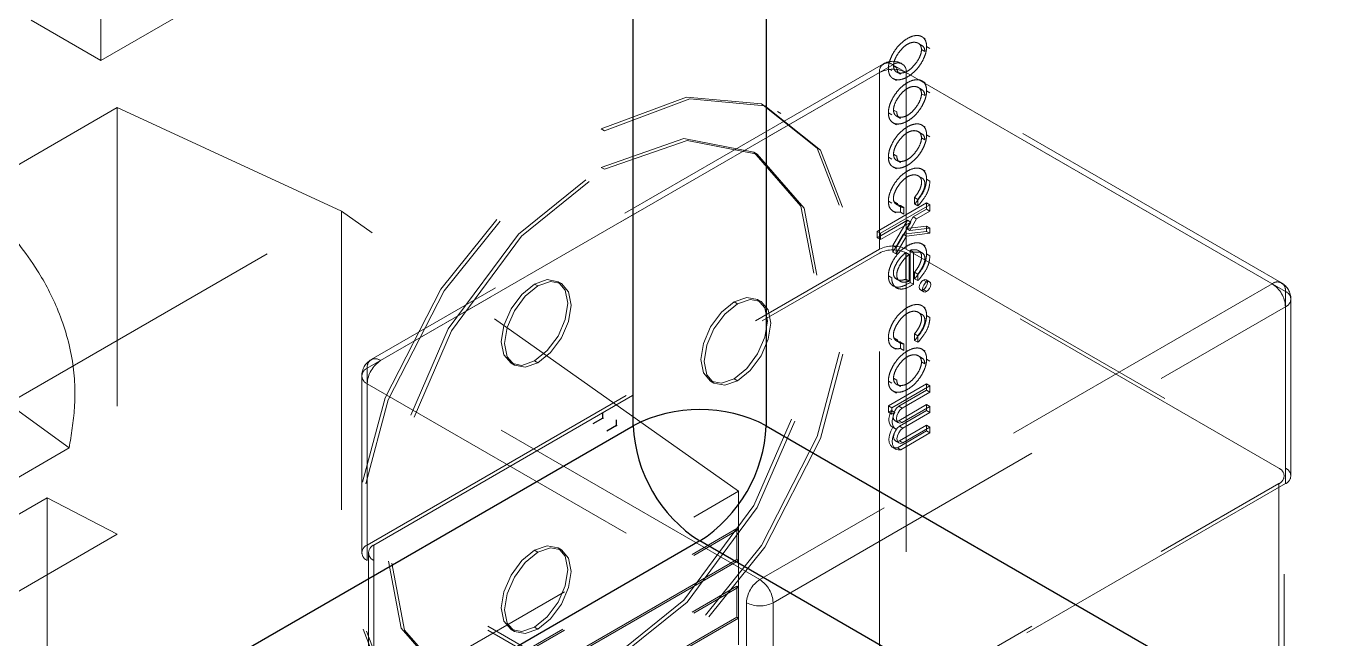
# Model space of a CAD drawing. Header units: millimetres. Extents: x 0 to 841, y 0 to 2287.
# Drawn here: x 577.93 to 583.51, y 212.41 to 215.01 of the extents above; entities that cross this region are included whole.
import ezdxf

# ---------------------------------------------------------------- set-up
doc = ezdxf.new("R2010")
doc.units = ezdxf.units.MM
doc.header["$PDSIZE"] = -1
doc.linetypes.add('HIDDEN', pattern=[1.905, 1.27, -0.635])

msp = doc.modelspace()

# ---------------------------------------------------------------- linework, layer by layer
at = {"color": 7, "linetype": 'Continuous', "lineweight": 25}
for p, q in [((580.5071, 213.3171), (580.5071, 223.3605)), ((581.0728, 223.3605), (581.0728, 213.3171)), ((571.7389, 208.2554), (580.5071, 213.3171)), ((581.0728, 213.3171), (584.7497, 211.1944)), ((580.7899, 212.8272), (572.0218, 207.7655)), ((584.4669, 210.7045), (580.7899, 212.8272))]:
    msp.add_line(p, q, dxfattribs=at)
at = {"color": 7, "linetype": 'HIDDEN', "lineweight": 18}
for p, q in [((582.487, 217.3187), (578.2443, 214.8695)), ((578.2443, 214.8695), (578.2443, 217.1558)), ((577.9473, 215.041), (578.2443, 214.8695)), ((581.731, 214.935), (581.7169, 214.9432)), ((581.7484, 214.962), (581.7343, 214.9702)), ((581.7684, 214.9199), (581.7543, 214.9281)), ((581.7472, 214.9077), (581.7331, 214.9158)), ((581.5542, 214.8183), (579.3764, 213.561)), ((581.5708, 214.8549), (579.3929, 213.5977)), ((579.4329, 213.5937), (581.6108, 214.851)), ((581.5542, 214.0671), (581.5542, 214.8183)), ((581.6058, 214.826), (581.5916, 214.8342)), ((581.6108, 214.851), (583.223, 213.9203)), ((581.627, 214.8383), (581.6129, 214.8464)), ((581.629, 214.8191), (581.6432, 214.8109)), ((583.263, 213.9242), (581.6508, 214.8549)), ((581.6674, 214.8183), (581.6674, 214.0671)), ((583.2796, 213.8876), (581.6674, 214.8183)), ((581.6117, 214.7921), (581.6258, 214.7839)), ((581.731, 214.7472), (581.7169, 214.7554)), ((581.7484, 214.7742), (581.7343, 214.7824)), ((581.7472, 214.7199), (581.7331, 214.728)), ((581.7684, 214.7321), (581.7543, 214.7403)), ((577.5833, 214.2479), (578.3137, 214.6695)), ((578.3137, 214.6695), (579.2662, 214.2292)), ((578.3137, 214.6695), (578.3137, 212.856)), ((581.1344, 214.6442), (581.1203, 214.6523)), ((581.6058, 214.6382), (581.5916, 214.6464)), ((581.627, 214.6505), (581.6129, 214.6586)), ((581.6117, 214.6043), (581.6258, 214.5961)), ((581.629, 214.6313), (581.6432, 214.6231)), ((581.7484, 214.5864), (581.7343, 214.5946)), ((580.3845, 214.5699), (580.3704, 214.5781)), ((581.731, 214.5594), (581.7169, 214.5676)), ((581.7472, 214.5321), (581.7331, 214.5402)), ((581.7684, 214.5443), (581.7543, 214.5525)), ((581.0344, 214.471), (581.0203, 214.4791)), ((581.6058, 214.4504), (581.5916, 214.4586)), ((581.6117, 214.4165), (581.6258, 214.4083)), ((581.627, 214.4627), (581.6129, 214.4708)), ((581.629, 214.4435), (581.6432, 214.4353)), ((580.3845, 214.4066), (580.3704, 214.4148)), ((581.7314, 214.3714), (581.7172, 214.3796)), ((581.7484, 214.3986), (581.7343, 214.4067)), ((581.7684, 214.3565), (581.7543, 214.3647)), ((581.7543, 214.2643), (581.5437, 214.1428)), ((581.7684, 214.2562), (581.5579, 214.1346)), ((581.6058, 214.2626), (581.5916, 214.2708)), ((581.6153, 214.2701), (581.6294, 214.262)), ((581.6428, 214.2524), (581.6428, 214.2245)), ((581.6569, 214.2442), (581.6428, 214.2524)), ((581.7032, 214.2872), (581.7032, 214.2593)), ((581.7173, 214.279), (581.7032, 214.2872)), ((581.7173, 214.2512), (581.7032, 214.2593)), ((581.7173, 214.279), (581.7173, 214.2512)), ((581.7543, 214.2375), (581.7543, 214.2643)), ((581.7684, 214.2562), (581.7543, 214.2643)), ((581.7684, 214.2293), (581.7684, 214.2562)), ((577.8504, 213.4118), (579.2662, 214.2292)), ((579.2662, 214.2292), (579.2662, 206.8803)), ((580.9547, 213.0387), (579.2662, 214.2292)), ((581.6088, 214.2305), (581.623, 214.2223)), ((581.6569, 214.2163), (581.6428, 214.2245)), ((581.6569, 214.2442), (581.6569, 214.2163)), ((581.6966, 214.2041), (581.6684, 214.1554)), ((581.7107, 214.196), (581.6825, 214.1472)), ((581.6966, 214.2041), (581.7543, 214.2375)), ((581.7107, 214.196), (581.6966, 214.2041)), ((581.7107, 214.196), (581.7684, 214.2293)), ((581.7684, 214.2293), (581.7543, 214.2375)), ((581.5437, 214.1159), (581.673, 214.1905)), ((581.5437, 214.1428), (581.5437, 214.1159)), ((581.5579, 214.1346), (581.5437, 214.1428)), ((581.5579, 214.1078), (581.6871, 214.1824)), ((581.673, 214.1905), (581.6105, 214.0824)), ((581.6871, 214.1824), (581.6247, 214.0742)), ((581.6544, 214.1311), (581.7543, 214.1428)), ((581.7543, 214.1654), (581.6684, 214.1554)), ((581.6825, 214.1472), (581.6684, 214.1554)), ((581.6871, 214.1824), (581.673, 214.1905)), ((581.7684, 214.1572), (581.6825, 214.1472)), ((581.7543, 214.1428), (581.7543, 214.1654)), ((581.7684, 214.1572), (581.7543, 214.1654)), ((581.7684, 214.1346), (581.7543, 214.1428)), ((581.7684, 214.1346), (581.7684, 214.1572)), ((581.5579, 214.1078), (581.5437, 214.1159)), ((581.5579, 214.1346), (581.5579, 214.1078)), ((581.6544, 214.1311), (581.6105, 214.0551)), ((581.6105, 214.0824), (581.6105, 214.0551)), ((581.6247, 214.0742), (581.6105, 214.0824)), ((581.6686, 214.123), (581.6247, 214.047)), ((581.6686, 214.123), (581.6544, 214.1311)), ((581.6686, 214.123), (581.7684, 214.1346)), ((581.7484, 214.0812), (581.7343, 214.0894)), ((579.3764, 212.8098), (581.5542, 214.0671)), ((579.4046, 212.8098), (581.5542, 214.0507)), ((581.5542, 210.458), (581.5542, 214.0507)), ((581.6247, 214.047), (581.6105, 214.0551)), ((581.6247, 214.0742), (581.6247, 214.047)), ((581.6655, 214.0526), (581.6655, 213.9394)), ((581.6797, 214.0444), (581.6655, 214.0526)), ((581.6674, 214.0671), (583.2796, 213.1364)), ((581.6674, 214.0507), (581.6674, 210.458)), ((583.2513, 213.1364), (581.6674, 214.0507)), ((581.6797, 214.0444), (581.6797, 213.9313)), ((581.6846, 214.0628), (581.6846, 213.9262)), ((581.6987, 214.0546), (581.6846, 214.0628)), ((581.6987, 214.0546), (581.7278, 214.055)), ((581.6987, 214.0546), (581.6987, 213.918)), ((581.739, 214.0486), (581.7248, 214.0567)), ((581.7684, 214.0391), (581.7543, 214.0473)), ((581.7032, 213.9698), (581.7032, 213.9419)), ((581.7173, 213.9617), (581.7032, 213.9698)), ((580.1017, 213.9109), (580.0875, 213.919)), ((580.2016, 213.9208), (580.1875, 213.9289)), ((583.223, 213.9203), (581.0451, 212.663)), ((581.6058, 213.9452), (581.5916, 213.9534)), ((581.62, 213.9451), (581.6239, 213.9428)), ((581.6332, 213.9375), (581.6341, 213.937)), ((581.6797, 213.9313), (581.6655, 213.9394)), ((581.6987, 213.918), (581.6846, 213.9262)), ((581.7173, 213.9338), (581.7032, 213.9419)), ((581.7173, 213.9617), (581.7173, 213.9338)), ((581.7544, 213.9279), (581.7403, 213.936)), ((581.7669, 213.9291), (581.7528, 213.9373)), ((581.7278, 213.894), (581.7419, 213.8858)), ((581.7544, 213.887), (581.7403, 213.8952)), ((583.2796, 213.1364), (583.2796, 213.8876)), ((580.9502, 213.835), (580.936, 213.8431)), ((581.0502, 213.8449), (581.036, 213.853)), ((581.1017, 212.565), (583.2796, 213.8223)), ((581.7484, 213.8189), (581.7343, 213.8271)), ((583.2796, 213.8223), (583.2796, 213.0711)), ((583.303, 213.1037), (583.303, 213.8549)), ((581.7314, 213.7918), (581.7172, 213.7999)), ((581.7684, 213.7768), (581.7543, 213.785)), ((581.6058, 213.6829), (581.5916, 213.6911)), ((581.6153, 213.6905), (581.6294, 213.6823)), ((581.7032, 213.7075), (581.7032, 213.6796)), ((581.7173, 213.6994), (581.7032, 213.7075)), ((581.7173, 213.6994), (581.7173, 213.6715)), ((581.6088, 213.6508), (581.623, 213.6426)), ((581.6428, 213.6727), (581.6428, 213.6448)), ((581.6569, 213.6645), (581.6428, 213.6727)), ((581.6569, 213.6366), (581.6428, 213.6448)), ((581.6569, 213.6645), (581.6569, 213.6366)), ((581.7173, 213.6715), (581.7032, 213.6796)), ((581.7484, 213.6341), (581.7343, 213.6423)), ((581.0451, 212.663), (579.4329, 213.5937)), ((579.9875, 213.5825), (580.0017, 213.5743)), ((580.1017, 213.5842), (580.0875, 213.5924)), ((581.731, 213.6071), (581.7169, 213.6153)), ((581.7472, 213.5798), (581.7331, 213.5879)), ((581.7684, 213.592), (581.7543, 213.6002)), ((579.3529, 213.5284), (579.3529, 212.7772)), ((579.3764, 213.561), (579.3764, 212.8098)), ((579.3764, 212.7445), (579.3764, 213.4957)), ((579.3764, 213.4957), (580.9886, 212.565)), ((580.836, 213.5066), (580.8502, 213.4985)), ((580.9502, 213.5084), (580.936, 213.5165)), ((581.6058, 213.4981), (581.5916, 213.5063)), ((581.5916, 213.4009), (581.7543, 213.4948)), ((581.6058, 213.3928), (581.7684, 213.4866)), ((581.627, 213.5104), (581.6129, 213.5185)), ((581.629, 213.4912), (581.6432, 213.483)), ((581.7543, 213.4683), (581.6356, 213.3998)), ((581.7543, 213.4948), (581.7543, 213.4683)), ((581.7684, 213.4866), (581.7543, 213.4948)), ((581.7684, 213.4601), (581.7543, 213.4683)), ((581.7684, 213.4866), (581.7684, 213.4601)), ((578.1092, 213.2226), (577.8504, 213.4118)), ((581.6117, 213.4642), (581.6258, 213.456)), ((581.7684, 213.4601), (581.6498, 213.3916)), ((581.5916, 213.4009), (581.5916, 213.3744)), ((581.6058, 213.3928), (581.5916, 213.4009)), ((581.5916, 213.3744), (581.6045, 213.3819)), ((581.6058, 213.3663), (581.5916, 213.3744)), ((581.6187, 213.3737), (581.6045, 213.3819)), ((581.6058, 213.3928), (581.6058, 213.3663)), ((581.6058, 213.3663), (581.6187, 213.3737)), ((581.7543, 213.4066), (581.6356, 213.3381)), ((581.6498, 213.3916), (581.6356, 213.3998)), ((581.7543, 213.3813), (581.6393, 213.3149)), ((581.7684, 213.3985), (581.6498, 213.33)), ((581.7684, 213.3732), (581.6534, 213.3068)), ((581.7543, 213.4066), (581.7543, 213.3813)), ((581.7684, 213.3985), (581.7543, 213.4066)), ((581.7684, 213.3732), (581.7543, 213.3813)), ((581.7684, 213.3985), (581.7684, 213.3732)), ((581.6074, 213.3125), (581.6215, 213.3043)), ((581.6247, 213.3028), (581.6105, 213.311)), ((581.6202, 213.338), (581.6343, 213.3299)), ((581.6498, 213.33), (581.6356, 213.3381)), ((581.7543, 213.3193), (581.6393, 213.2529)), ((581.6534, 213.3068), (581.6393, 213.3149)), ((581.7684, 213.3111), (581.6534, 213.2447)), ((581.7543, 213.2947), (581.7543, 213.3193)), ((581.7684, 213.3111), (581.7543, 213.3193)), ((581.7684, 213.2865), (581.7684, 213.3111)), ((581.622, 213.2519), (581.6361, 213.2438)), ((581.7543, 213.2947), (581.6308, 213.2234)), ((581.6534, 213.2447), (581.6393, 213.2529)), ((581.7684, 213.2865), (581.645, 213.2152)), ((581.7684, 213.2865), (581.7543, 213.2947)), ((577.3036, 212.7575), (578.1092, 213.2226)), ((581.6089, 213.2256), (581.623, 213.2175)), ((581.645, 213.2152), (581.6308, 213.2234)), ((583.2513, 209.5436), (583.2513, 213.1364)), ((583.2747, 209.5109), (583.2747, 213.1037)), ((577.4645, 211.0239), (580.9547, 213.0387)), ((580.9547, 213.0387), (580.9547, 212.8754)), ((581.1017, 211.8301), (583.2513, 213.0711)), ((583.2796, 213.0711), (581.1017, 211.8138)), ((583.2513, 213.0711), (583.2513, 209.4783)), ((574.4635, 210.9599), (578.016, 213.0107)), ((578.016, 213.0107), (578.016, 209.3984)), ((578.3137, 212.856), (578.016, 213.0107)), ((578.3137, 212.856), (574.7316, 210.7881)), ((577.4575, 210.8647), (580.9476, 212.8795)), ((577.4645, 210.8606), (580.9547, 212.8754)), ((580.9476, 212.8795), (580.9476, 212.7489)), ((580.9476, 212.8795), (580.9547, 212.8754)), ((580.9547, 212.8754), (580.9547, 212.7448)), ((579.4046, 212.8098), (579.4046, 209.217)), ((580.2016, 212.7893), (580.1875, 212.7975)), ((580.9476, 212.7489), (577.4575, 210.734)), ((580.9547, 212.7448), (577.4645, 210.7299)), ((580.9886, 211.8138), (579.3764, 212.7445)), ((579.3812, 212.7772), (579.3812, 209.1844)), ((579.4046, 209.1517), (579.4046, 212.7445)), ((580.9886, 211.8301), (579.4046, 212.7445)), ((580.1017, 212.7794), (580.0875, 212.7876)), ((580.9476, 212.7489), (580.9547, 212.7448)), ((580.9547, 212.7448), (580.9547, 212.6305)), ((577.4575, 210.6197), (580.9476, 212.6345)), ((577.4645, 210.6156), (580.9547, 212.6305)), ((580.9476, 212.6345), (580.9476, 212.5039)), ((580.9476, 212.6345), (580.9547, 212.6305)), ((580.9547, 212.6305), (580.9547, 212.4998)), ((580.9886, 212.565), (580.9886, 211.8138)), ((581.1017, 211.8138), (581.1017, 212.565)), ((580.9476, 212.5039), (577.4575, 210.4891)), ((580.9547, 212.4998), (577.4645, 210.485)), ((580.9476, 212.5039), (580.9547, 212.4998)), ((580.9547, 212.4998), (580.9547, 212.3855)), ((579.9875, 212.4511), (580.0017, 212.4429)), ((580.1017, 212.4528), (580.0875, 212.461))]:
    msp.add_line(p, q, dxfattribs=at)
at = {"color": 7, "linetype": 'Continuous'}
for p, q in [((580.3774, 213.3492), (580.3774, 213.3734)), ((580.3774, 213.3492), (580.3356, 213.325)), ((580.4364, 213.3179), (580.3945, 213.2937)), ((580.4364, 213.3179), (580.3945, 213.2937)), ((580.4364, 213.3179), (580.4364, 213.3421)), ((580.4364, 213.3179), (580.4364, 213.3421))]:
    msp.add_line(p, q, dxfattribs=at)
at = {"color": 7, "linetype": 'HIDDEN', "lineweight": 18, "flags": 128}
for points in [[(580.3704, 214.5781), (580.7331, 214.7136), (581.0521, 214.6851), (581.2889, 214.496), (581.4149, 214.169), (581.4149, 213.7436), (581.2889, 213.2711), (581.0521, 212.8086), (580.7331, 212.4117), (580.3704, 212.1285)], [(580.3845, 214.5699), (580.7473, 214.7055), (581.0663, 214.677), (581.3031, 214.4878), (581.429, 214.1608), (581.429, 213.7354), (581.3031, 213.263), (581.0663, 212.8004), (580.7473, 212.4036), (580.3845, 212.1203)], [(580.3704, 212.1285), (580.0076, 211.9929), (579.6886, 212.0214), (579.4518, 212.2106), (579.3258, 212.5376), (579.3258, 212.963), (579.4518, 213.4354), (579.6886, 213.8979), (580.0076, 214.2948), (580.3704, 214.5781)], [(580.3845, 212.1203), (580.0217, 211.9847), (579.7027, 212.0133), (579.4659, 212.2024), (579.3399, 212.5294), (579.3399, 212.9548), (579.4659, 213.4272), (579.7027, 213.8898), (580.0217, 214.2866), (580.3845, 214.5699)], [(580.3704, 214.4148), (580.7221, 214.537), (581.0204, 214.4791), (581.2196, 214.2498), (581.2896, 213.8839), (581.2196, 213.4373), (581.0204, 212.9779), (580.7221, 212.5756), (580.3704, 212.2918)], [(580.3845, 214.4066), (580.7363, 214.5289), (581.0345, 214.4709), (581.2338, 214.2416), (581.3037, 213.8758), (581.2338, 213.4292), (581.0345, 212.9697), (580.7363, 212.5675), (580.3845, 212.2836)], [(580.3704, 212.2918), (580.0186, 212.1695), (579.7204, 212.2274), (579.5211, 212.4568), (579.4511, 212.8226), (579.5211, 213.2692), (579.7204, 213.7286), (580.0186, 214.1309), (580.3704, 214.4148)], [(580.3845, 212.2836), (580.0327, 212.1613), (579.7345, 212.2193), (579.5352, 212.4486), (579.4653, 212.8144), (579.5352, 213.2611), (579.7345, 213.7205), (580.0327, 214.1227), (580.3845, 214.4066)], [(580.0875, 213.5924), (580.0334, 213.5736), (579.9875, 213.5825), (579.9569, 213.6178), (579.9461, 213.6741), (579.9569, 213.7428), (579.9875, 213.8135), (580.0334, 213.8753), (580.0875, 213.919)], [(580.0875, 213.919), (580.1416, 213.9378), (580.1875, 213.9289), (580.2182, 213.8936), (580.2289, 213.8373), (580.2182, 213.7686), (580.1875, 213.698), (580.1416, 213.6361), (580.0875, 213.5924)], [(580.1017, 213.9109), (580.1558, 213.9297), (580.2017, 213.9207), (580.2323, 213.8855), (580.2431, 213.8292), (580.2323, 213.7605), (580.2017, 213.6898), (580.1558, 213.6279), (580.1017, 213.5842)], [(581.7403, 213.8952), (581.7335, 213.8929), (581.7278, 213.894), (581.724, 213.8984), (581.7226, 213.9054), (581.724, 213.914), (581.7278, 213.9228), (581.7335, 213.9306), (581.7403, 213.936)], [(581.7544, 213.887), (581.7477, 213.8847), (581.7419, 213.8858), (581.7381, 213.8902), (581.7368, 213.8972), (581.7381, 213.9058), (581.7419, 213.9147), (581.7477, 213.9224), (581.7544, 213.9279)], [(581.7403, 213.936), (581.7471, 213.9384), (581.7528, 213.9373), (581.7566, 213.9329), (581.758, 213.9258), (581.7566, 213.9172), (581.7528, 213.9084), (581.7471, 213.9007), (581.7403, 213.8952)], [(581.7544, 213.9279), (581.7612, 213.9302), (581.7669, 213.9291), (581.7708, 213.9247), (581.7721, 213.9177), (581.7708, 213.9091), (581.7669, 213.9002), (581.7612, 213.8925), (581.7544, 213.887)], [(580.1017, 213.5842), (580.0475, 213.5654), (580.0017, 213.5743), (579.971, 213.6096), (579.9602, 213.6659), (579.971, 213.7346), (580.0017, 213.8053), (580.0475, 213.8672), (580.1017, 213.9109)], [(580.936, 213.8431), (580.9902, 213.862), (581.036, 213.853), (581.0667, 213.8178), (581.0775, 213.7615), (581.0667, 213.6928), (581.036, 213.6221), (580.9902, 213.5602), (580.936, 213.5165)], [(580.936, 213.5165), (580.8819, 213.4977), (580.836, 213.5066), (580.8054, 213.5419), (580.7946, 213.5982), (580.8054, 213.6669), (580.836, 213.7376), (580.8819, 213.7995), (580.936, 213.8431)], [(580.9502, 213.5084), (580.8961, 213.4896), (580.8502, 213.4985), (580.8195, 213.5337), (580.8088, 213.59), (580.8195, 213.6587), (580.8502, 213.7294), (580.8961, 213.7913), (580.9502, 213.835)], [(580.9502, 213.835), (581.0043, 213.8538), (581.0502, 213.8449), (581.0808, 213.8096), (581.0916, 213.7533), (581.0808, 213.6846), (581.0502, 213.6139), (581.0043, 213.552), (580.9502, 213.5084)], [(581.6045, 213.3819), (581.5995, 213.3704), (581.5961, 213.3588), (581.5943, 213.3477), (581.5942, 213.3373), (581.5959, 213.3281), (581.5993, 213.3205), (581.6042, 213.3147), (581.6105, 213.311)], [(581.6187, 213.3737), (581.6137, 213.3622), (581.6102, 213.3507), (581.6084, 213.3395), (581.6084, 213.3291), (581.6101, 213.32), (581.6134, 213.3123), (581.6184, 213.3066), (581.6247, 213.3028)], [(581.6356, 213.3998), (581.6265, 213.3911), (581.6189, 213.3798), (581.614, 213.3674), (581.6123, 213.3555), (581.614, 213.3455), (581.6189, 213.3389), (581.6265, 213.3363), (581.6356, 213.3381)], [(581.6498, 213.3916), (581.6406, 213.3829), (581.6331, 213.3716), (581.6281, 213.3593), (581.6264, 213.3473), (581.6281, 213.3374), (581.6331, 213.3307), (581.6406, 213.3281), (581.6498, 213.33)], [(581.6105, 213.311), (581.6019, 213.2942), (581.5963, 213.2769), (581.5941, 213.2604), (581.5954, 213.2457), (581.6002, 213.234), (581.6081, 213.2261), (581.6186, 213.2225), (581.6308, 213.2234)], [(581.6247, 213.3028), (581.6161, 213.286), (581.6105, 213.2687), (581.6083, 213.2522), (581.6096, 213.2376), (581.6144, 213.2259), (581.6222, 213.2179), (581.6327, 213.2143), (581.645, 213.2152)], [(581.6393, 213.3149), (581.6295, 213.3064), (581.6214, 213.2948), (581.616, 213.2819), (581.6141, 213.2694), (581.616, 213.259), (581.6214, 213.2523), (581.6295, 213.2502), (581.6393, 213.2529)], [(581.6534, 213.3068), (581.6437, 213.2982), (581.6355, 213.2867), (581.6301, 213.2737), (581.6282, 213.2612), (581.6301, 213.2509), (581.6355, 213.2442), (581.6437, 213.242), (581.6534, 213.2447)], [(580.0875, 212.7876), (580.1416, 212.8064), (580.1875, 212.7975), (580.2182, 212.7622), (580.2289, 212.7059), (580.2182, 212.6372), (580.1875, 212.5665), (580.1416, 212.5046), (580.0875, 212.461)], [(580.1017, 212.7794), (580.1558, 212.7982), (580.2017, 212.7893), (580.2323, 212.754), (580.2431, 212.6978), (580.2323, 212.629), (580.2017, 212.5584), (580.1558, 212.4965), (580.1017, 212.4528)], [(580.0875, 212.461), (580.0334, 212.4422), (579.9875, 212.4511), (579.9569, 212.4864), (579.9461, 212.5426), (579.9569, 212.6113), (579.9875, 212.682), (580.0334, 212.7439), (580.0875, 212.7876)], [(580.1017, 212.4528), (580.0475, 212.434), (580.0017, 212.4429), (579.971, 212.4782), (579.9602, 212.5345), (579.971, 212.6032), (580.0017, 212.6739), (580.0475, 212.7357), (580.1017, 212.7794)]]:
    msp.add_lwpolyline(points, dxfattribs=at)
at = {"color": 7, "linetype": 'HIDDEN', "lineweight": 18}
for centre, radius, start, end in [((581.6108, 214.7856), 0.08, 60.0027, 119.9973), ((581.5887, 214.8239), 0.0349, 50.7967, 189.214), ((581.6108, 214.7091), 0.123, 62.6097, 117.3903), ((581.6329, 214.8239), 0.0349, 350.786, 129.2033), ((581.6108, 213.9579), 0.123, 62.6097, 117.3903), ((581.6108, 213.9416), 0.123, 62.6097, 117.3903), ((583.2451, 213.8932), 0.0349, 350.786, 129.2033), ((583.1568, 213.8167), 0.1229, 2.6055, 57.3945), ((583.223, 213.8549), 0.08, 0, 60.0027), ((583.2672, 213.8549), 0.0349, 290.7834, 69.2166), ((579.4329, 213.5284), 0.08, 119.9973, 180), ((579.4108, 213.5666), 0.0349, 50.7967, 189.214), ((579.4992, 213.4901), 0.1229, 122.6055, 177.3945), ((579.3887, 213.5284), 0.0349, 110.7834, 249.2166), ((583.2389, 213.1037), 0.0349, 290.7834, 69.2166), ((583.2672, 213.1037), 0.0349, 290.7834, 69.2166), ((579.3887, 212.7772), 0.0349, 110.7834, 249.2166), ((579.417, 212.7772), 0.0349, 110.7834, 249.2166), ((581.1114, 212.5594), 0.1229, 122.6055, 177.3945), ((580.9789, 212.5594), 0.1229, 2.6055, 57.3945), ((581.0451, 212.6742), 0.123, 242.6097, 297.3903)]:
    msp.add_arc(centre, radius, start, end, dxfattribs=at)
at = {"color": 7, "linetype": 'Continuous', "lineweight": 25}
for centre, radius, start, end in [((580.7899, 212.7712), 0.6148, 62.6097, 117.3903), ((581.1212, 213.345), 0.6147, 182.6055, 237.3945), ((580.4587, 213.345), 0.6147, 302.6055, 357.3945)]:
    msp.add_arc(centre, radius, start, end, dxfattribs=at)
at = {"color": 7, "linetype": 'HIDDEN', "lineweight": 18}
for points, knots in [([(581.5916, 214.8342), (581.5919, 214.8393), (581.5925, 214.8504), (581.5977, 214.8705), (581.6079, 214.8942), (581.6245, 214.9202), (581.6469, 214.9449), (581.673, 214.9643), (581.6991, 214.975), (581.7215, 214.9762), (581.738, 214.9693), (581.7482, 214.9574), (581.7534, 214.9434), (581.754, 214.9329), (581.7543, 214.9281)], [0, 0, 0, 0, 0.053784, 0.117806, 0.194259, 0.284674, 0.388205, 0.5, 0.611795, 0.715326, 0.805741, 0.882194, 0.946216, 1, 1, 1, 1]), ([(581.7543, 214.9281), (581.754, 214.923), (581.7534, 214.9118), (581.7482, 214.8918), (581.738, 214.868), (581.7215, 214.8421), (581.6991, 214.8174), (581.673, 214.798), (581.6469, 214.7873), (581.6245, 214.7861), (581.6079, 214.7929), (581.5977, 214.8049), (581.5925, 214.8189), (581.5919, 214.8294), (581.5916, 214.8342)], [0, 0, 0, 0, 0.053784, 0.117806, 0.194259, 0.284674, 0.388205, 0.5, 0.611795, 0.715326, 0.805741, 0.882194, 0.946216, 1, 1, 1, 1]), ([(581.6129, 214.8464), (581.6141, 214.8544), (581.6166, 214.8712), (581.6315, 214.8978), (581.6504, 214.9217), (581.673, 214.9401), (581.6955, 214.9477), (581.7144, 214.9457), (581.7294, 214.9363), (581.7319, 214.9224), (581.7331, 214.9158)], [0, 0, 0, 0, 0.111736, 0.23533, 0.367087, 0.5, 0.632913, 0.76467, 0.888264, 1, 1, 1, 1]), ([(581.7307, 214.9344), (581.735, 214.9321), (581.744, 214.9274), (581.7461, 214.9144), (581.7472, 214.9077)], [0, 0, 0, 0, 0.480408, 1, 1, 1, 1]), ([(581.7331, 214.9158), (581.7319, 214.9079), (581.7294, 214.8911), (581.7144, 214.8644), (581.6955, 214.8406), (581.673, 214.8222), (581.6504, 214.8145), (581.6315, 214.8165), (581.6166, 214.826), (581.6141, 214.8398), (581.6129, 214.8464)], [0, 0, 0, 0, 0.111736, 0.23533, 0.367087, 0.5, 0.632913, 0.76467, 0.888264, 1, 1, 1, 1]), ([(581.6436, 214.8115), (581.6392, 214.8138), (581.6302, 214.8185), (581.6281, 214.8315), (581.627, 214.8383)], [0, 0, 0, 0, 0.480408, 1, 1, 1, 1]), ([(581.5916, 214.6464), (581.5919, 214.6515), (581.5925, 214.6626), (581.5977, 214.6827), (581.6079, 214.7064), (581.6245, 214.7324), (581.6469, 214.7571), (581.673, 214.7765), (581.6991, 214.7872), (581.7215, 214.7884), (581.738, 214.7815), (581.7482, 214.7695), (581.7534, 214.7556), (581.754, 214.7451), (581.7543, 214.7403)], [0, 0, 0, 0, 0.0537844, 0.1178061, 0.1942591, 0.2846742, 0.3882046, 0.5, 0.6117954, 0.7153258, 0.8057409, 0.8821939, 0.9462156, 1, 1, 1, 1]), ([(581.6129, 214.6586), (581.6141, 214.6666), (581.6166, 214.6834), (581.6315, 214.71), (581.6504, 214.7339), (581.673, 214.7523), (581.6955, 214.7599), (581.7144, 214.7579), (581.7294, 214.7485), (581.7319, 214.7346), (581.7331, 214.728)], [0, 0, 0, 0, 0.111736, 0.23533, 0.367087, 0.5, 0.632913, 0.76467, 0.888264, 1, 1, 1, 1]), ([(581.7543, 214.7403), (581.754, 214.7352), (581.7534, 214.724), (581.7482, 214.704), (581.738, 214.6802), (581.7215, 214.6543), (581.6991, 214.6296), (581.673, 214.6102), (581.6469, 214.5994), (581.6245, 214.5983), (581.6079, 214.6051), (581.5977, 214.6171), (581.5925, 214.6311), (581.5919, 214.6416), (581.5916, 214.6464)], [0, 0, 0, 0, 0.053784, 0.117806, 0.194259, 0.284674, 0.388205, 0.5, 0.611795, 0.715326, 0.805741, 0.882194, 0.946216, 1, 1, 1, 1]), ([(581.7331, 214.728), (581.7319, 214.7201), (581.7294, 214.7033), (581.7144, 214.6766), (581.6955, 214.6527), (581.673, 214.6344), (581.6504, 214.6267), (581.6315, 214.6287), (581.6166, 214.6382), (581.6141, 214.652), (581.6129, 214.6586)], [0, 0, 0, 0, 0.1117359, 0.23533, 0.3670868, 0.5, 0.6329132, 0.76467, 0.8882641, 1, 1, 1, 1]), ([(581.7307, 214.7466), (581.735, 214.7443), (581.744, 214.7396), (581.7461, 214.7266), (581.7472, 214.7199)], [0, 0, 0, 0, 0.480408, 1, 1, 1, 1]), ([(578.1092, 213.2226), (578.1183, 213.2788), (578.1378, 213.3983), (578.1308, 213.5995), (578.0688, 213.8072), (577.9548, 214.0215), (577.8238, 214.1734), (577.7126, 214.3329), (577.5987, 214.5068), (577.4789, 214.6574), (577.3662, 214.6942), (577.3043, 214.6688), (577.2729, 214.5855), (577.2916, 214.5044), (577.3004, 214.4659)], [0, 0, 0, 0, 0.061108, 0.130136, 0.206542, 0.279471, 0.400853, 0.500921, 0.602941, 0.719465, 0.790615, 0.860987, 0.934084, 1, 1, 1, 1]), ([(581.6436, 214.6237), (581.6392, 214.626), (581.6302, 214.6307), (581.6281, 214.6437), (581.627, 214.6505)], [0, 0, 0, 0, 0.480408, 1, 1, 1, 1]), ([(581.5916, 214.4586), (581.5919, 214.4637), (581.5925, 214.4748), (581.5977, 214.4949), (581.6079, 214.5186), (581.6245, 214.5446), (581.6469, 214.5693), (581.673, 214.5886), (581.6991, 214.5994), (581.7215, 214.6006), (581.738, 214.5937), (581.7482, 214.5817), (581.7534, 214.5678), (581.754, 214.5573), (581.7543, 214.5525)], [0, 0, 0, 0, 0.053784, 0.117806, 0.194259, 0.284674, 0.388205, 0.5, 0.611795, 0.715326, 0.805741, 0.882194, 0.946216, 1, 1, 1, 1]), ([(581.7543, 214.5525), (581.754, 214.5474), (581.7534, 214.5362), (581.7482, 214.5162), (581.738, 214.4924), (581.7215, 214.4665), (581.6991, 214.4418), (581.673, 214.4224), (581.6469, 214.4116), (581.6245, 214.4105), (581.6079, 214.4173), (581.5977, 214.4293), (581.5925, 214.4433), (581.5919, 214.4538), (581.5916, 214.4586)], [0, 0, 0, 0, 0.053784, 0.117806, 0.194259, 0.284674, 0.388205, 0.5, 0.611795, 0.715326, 0.805741, 0.882194, 0.946216, 1, 1, 1, 1]), ([(581.6129, 214.4708), (581.6141, 214.4788), (581.6166, 214.4956), (581.6315, 214.5222), (581.6504, 214.5461), (581.673, 214.5645), (581.6955, 214.5721), (581.7144, 214.5701), (581.7294, 214.5607), (581.7319, 214.5468), (581.7331, 214.5402)], [0, 0, 0, 0, 0.111736, 0.23533, 0.367087, 0.5, 0.632913, 0.76467, 0.888264, 1, 1, 1, 1]), ([(581.7331, 214.5402), (581.7319, 214.5323), (581.7294, 214.5155), (581.7144, 214.4888), (581.6955, 214.4649), (581.673, 214.4466), (581.6504, 214.4389), (581.6315, 214.4409), (581.6166, 214.4503), (581.6141, 214.4642), (581.6129, 214.4708)], [0, 0, 0, 0, 0.111736, 0.23533, 0.367087, 0.5, 0.632913, 0.76467, 0.888264, 1, 1, 1, 1]), ([(581.7307, 214.5588), (581.735, 214.5565), (581.744, 214.5518), (581.7461, 214.5388), (581.7472, 214.5321)], [0, 0, 0, 0, 0.480408, 1, 1, 1, 1]), ([(581.6436, 214.4359), (581.6392, 214.4382), (581.6302, 214.4429), (581.6281, 214.4559), (581.627, 214.4627)], [0, 0, 0, 0, 0.480408, 1, 1, 1, 1]), ([(581.5916, 214.2708), (581.5919, 214.2759), (581.5925, 214.287), (581.5977, 214.3071), (581.6079, 214.3308), (581.6245, 214.3568), (581.6469, 214.3815), (581.673, 214.4008), (581.6991, 214.4116), (581.7215, 214.4128), (581.738, 214.4059), (581.7482, 214.3939), (581.7534, 214.3799), (581.754, 214.3695), (581.7543, 214.3647)], [0, 0, 0, 0, 0.053784, 0.117806, 0.194259, 0.284674, 0.388205, 0.5, 0.611795, 0.715326, 0.805741, 0.882194, 0.946216, 1, 1, 1, 1]), ([(581.6428, 214.2524), (581.6376, 214.2532), (581.6277, 214.2548), (581.617, 214.2643), (581.6116, 214.2793), (581.6146, 214.2998), (581.624, 214.3215), (581.6376, 214.3428), (581.6544, 214.3617), (581.673, 214.3761), (581.6916, 214.3832), (581.7083, 214.3836), (581.722, 214.3781), (581.7313, 214.3672), (581.7343, 214.3502), (581.7289, 214.329), (581.7183, 214.3071), (581.7083, 214.294), (581.7032, 214.2872)], [0, 0, 0, 0, 0.06591, 0.127752, 0.184575, 0.240344, 0.300579, 0.365486, 0.4327, 0.5, 0.5673, 0.634514, 0.699421, 0.759656, 0.815425, 0.872248, 0.93409, 1, 1, 1, 1]), ([(581.7543, 214.3647), (581.7534, 214.3552), (581.7516, 214.3357), (581.735, 214.2962), (581.7153, 214.2734), (581.7032, 214.2593)], [0, 0, 0, 0, 0.262326, 0.545229, 1, 1, 1, 1]), ([(581.731, 214.3707), (581.7326, 214.3702), (581.7386, 214.3681), (581.7454, 214.3588), (581.7485, 214.3421), (581.7431, 214.3208), (581.7324, 214.2989), (581.7224, 214.2858), (581.7173, 214.279)], [0, 0, 0, 0, 0.070993, 0.257163, 0.429529, 0.605153, 0.796291, 1, 1, 1, 1]), ([(581.7684, 214.3565), (581.7675, 214.3471), (581.7657, 214.3275), (581.7492, 214.2881), (581.7295, 214.2652), (581.7173, 214.2512)], [0, 0, 0, 0, 0.262326, 0.545229, 1, 1, 1, 1]), ([(581.6428, 214.2245), (581.6349, 214.224), (581.6192, 214.2229), (581.6027, 214.2337), (581.5932, 214.2503), (581.5922, 214.2641), (581.5916, 214.2708)], [0, 0, 0, 0, 0.289345, 0.578702, 0.796119, 1, 1, 1, 1]), ([(581.6569, 214.2442), (581.6519, 214.2451), (581.6421, 214.2469), (581.6325, 214.2536), (581.6306, 214.2609), (581.6301, 214.2626)], [0, 0, 0, 0, 0.446725, 0.865882, 1, 1, 1, 1]), ([(581.5916, 213.9534), (581.5919, 213.9585), (581.5925, 213.9696), (581.5977, 213.9897), (581.6079, 214.0134), (581.6245, 214.0394), (581.6469, 214.0641), (581.673, 214.0834), (581.6991, 214.0942), (581.7215, 214.0954), (581.738, 214.0885), (581.7482, 214.0765), (581.7534, 214.0626), (581.754, 214.0521), (581.7543, 214.0473)], [0, 0, 0, 0, 0.053784, 0.117806, 0.194259, 0.284674, 0.388205, 0.5, 0.611795, 0.715326, 0.805741, 0.882194, 0.946216, 1, 1, 1, 1]), ([(581.6655, 213.9394), (581.6588, 213.9374), (581.6454, 213.9333), (581.6286, 213.9371), (581.6164, 213.947), (581.6112, 213.9646), (581.6164, 213.9884), (581.6286, 214.0124), (581.6454, 214.0355), (581.6588, 214.0469), (581.6655, 214.0526)], [0, 0, 0, 0, 0.133809, 0.265222, 0.3880303, 0.5, 0.6119697, 0.734778, 0.866191, 1, 1, 1, 1]), ([(581.6797, 213.9313), (581.6729, 213.9292), (581.6595, 213.9251), (581.6428, 213.9289), (581.6306, 213.9389), (581.6253, 213.9565), (581.6306, 213.9802), (581.6428, 214.0042), (581.6595, 214.0274), (581.6729, 214.0387), (581.6797, 214.0444)], [0, 0, 0, 0, 0.133809, 0.265222, 0.3880303, 0.5, 0.6119697, 0.734778, 0.866191, 1, 1, 1, 1]), ([(581.6846, 214.0628), (581.6954, 214.0646), (581.7114, 214.0672), (581.7261, 214.0568), (581.733, 214.045), (581.7335, 214.0279), (581.7275, 214.0083), (581.7172, 213.9881), (581.7079, 213.976), (581.7032, 213.9698)], [0, 0, 0, 0, 0.267845, 0.395145, 0.51294, 0.624534, 0.740912, 0.866836, 1, 1, 1, 1]), ([(581.7543, 214.0473), (581.7534, 214.0378), (581.7516, 214.0183), (581.735, 213.9788), (581.7153, 213.956), (581.7032, 213.9419)], [0, 0, 0, 0, 0.262326, 0.54523, 1, 1, 1, 1]), ([(581.7359, 214.0504), (581.7373, 214.0495), (581.7421, 214.0466), (581.747, 214.0366), (581.7477, 214.0198), (581.7416, 214.0001), (581.7313, 213.98), (581.7221, 213.9679), (581.7173, 213.9617)], [0, 0, 0, 0, 0.072592, 0.253203, 0.424308, 0.602747, 0.795823, 1, 1, 1, 1]), ([(581.7684, 214.0391), (581.7675, 214.0297), (581.7657, 214.0101), (581.7492, 213.9707), (581.7295, 213.9478), (581.7173, 213.9338)], [0, 0, 0, 0, 0.262326, 0.54523, 1, 1, 1, 1]), ([(581.6846, 213.9262), (581.6721, 213.9188), (581.6463, 213.9037), (581.6169, 213.9059), (581.6006, 213.9195), (581.593, 213.9345), (581.5921, 213.9473), (581.5916, 213.9534)], [0, 0, 0, 0, 0.2842685, 0.5852988, 0.7353595, 0.8739265, 1, 1, 1, 1]), ([(581.6987, 213.918), (581.6862, 213.9107), (581.6605, 213.8955), (581.631, 213.8977), (581.6147, 213.9113), (581.6071, 213.9263), (581.6062, 213.9391), (581.6058, 213.9452)], [0, 0, 0, 0, 0.2842685, 0.5852988, 0.7353595, 0.8739265, 1, 1, 1, 1]), ([(581.5916, 213.6911), (581.5919, 213.6962), (581.5925, 213.7073), (581.5977, 213.7274), (581.6079, 213.7511), (581.6245, 213.7771), (581.6469, 213.8018), (581.673, 213.8212), (581.6991, 213.8319), (581.7215, 213.8331), (581.738, 213.8262), (581.7482, 213.8142), (581.7534, 213.8003), (581.754, 213.7898), (581.7543, 213.785)], [0, 0, 0, 0, 0.053784, 0.117806, 0.194259, 0.284674, 0.388205, 0.5, 0.611795, 0.715326, 0.805741, 0.882194, 0.946216, 1, 1, 1, 1]), ([(581.6428, 213.6727), (581.6376, 213.6735), (581.6277, 213.6751), (581.617, 213.6847), (581.6116, 213.6996), (581.6146, 213.7201), (581.624, 213.7418), (581.6376, 213.7631), (581.6544, 213.782), (581.673, 213.7964), (581.6916, 213.8035), (581.7083, 213.8039), (581.722, 213.7984), (581.7313, 213.7875), (581.7343, 213.7705), (581.7289, 213.7493), (581.7183, 213.7274), (581.7083, 213.7143), (581.7032, 213.7075)], [0, 0, 0, 0, 0.06591, 0.127752, 0.184575, 0.240344, 0.300579, 0.365486, 0.4327, 0.5, 0.5673, 0.634514, 0.699421, 0.759656, 0.815425, 0.872248, 0.93409, 1, 1, 1, 1]), ([(581.7543, 213.785), (581.7534, 213.7755), (581.7516, 213.756), (581.735, 213.7165), (581.7153, 213.6937), (581.7032, 213.6796)], [0, 0, 0, 0, 0.262326, 0.545229, 1, 1, 1, 1]), ([(581.731, 213.791), (581.7326, 213.7905), (581.7386, 213.7884), (581.7454, 213.7791), (581.7485, 213.7624), (581.7431, 213.7411), (581.7324, 213.7192), (581.7224, 213.7061), (581.7173, 213.6994)], [0, 0, 0, 0, 0.070993, 0.257163, 0.429529, 0.605153, 0.796291, 1, 1, 1, 1]), ([(581.7684, 213.7768), (581.7675, 213.7674), (581.7657, 213.7478), (581.7492, 213.7084), (581.7295, 213.6855), (581.7173, 213.6715)], [0, 0, 0, 0, 0.262326, 0.545229, 1, 1, 1, 1]), ([(581.6428, 213.6448), (581.6349, 213.6443), (581.6192, 213.6432), (581.6027, 213.654), (581.5932, 213.6706), (581.5922, 213.6844), (581.5916, 213.6911)], [0, 0, 0, 0, 0.289345, 0.578702, 0.796119, 1, 1, 1, 1]), ([(581.5916, 213.5063), (581.5919, 213.5114), (581.5925, 213.5226), (581.5977, 213.5426), (581.6079, 213.5664), (581.6245, 213.5923), (581.6469, 213.617), (581.673, 213.6364), (581.6991, 213.6471), (581.7215, 213.6483), (581.738, 213.6414), (581.7482, 213.6295), (581.7534, 213.6155), (581.754, 213.605), (581.7543, 213.6002)], [0, 0, 0, 0, 0.053784, 0.117806, 0.194259, 0.284674, 0.388205, 0.5, 0.611795, 0.715326, 0.805741, 0.882194, 0.946216, 1, 1, 1, 1]), ([(581.6569, 213.6645), (581.6519, 213.6654), (581.6421, 213.6672), (581.6325, 213.6739), (581.6306, 213.6812), (581.6301, 213.6829)], [0, 0, 0, 0, 0.446725, 0.865882, 1, 1, 1, 1]), ([(581.7543, 213.6002), (581.754, 213.5951), (581.7534, 213.5839), (581.7482, 213.5639), (581.738, 213.5401), (581.7215, 213.5142), (581.6991, 213.4895), (581.673, 213.4701), (581.6469, 213.4594), (581.6245, 213.4582), (581.6079, 213.465), (581.5977, 213.477), (581.5925, 213.491), (581.5919, 213.5015), (581.5916, 213.5063)], [0, 0, 0, 0, 0.0537844, 0.1178061, 0.1942591, 0.2846742, 0.3882046, 0.5, 0.6117954, 0.7153258, 0.8057409, 0.8821939, 0.9462156, 1, 1, 1, 1]), ([(581.6129, 213.5185), (581.6141, 213.5265), (581.6166, 213.5433), (581.6315, 213.5699), (581.6504, 213.5938), (581.673, 213.6122), (581.6955, 213.6198), (581.7144, 213.6178), (581.7294, 213.6084), (581.7319, 213.5945), (581.7331, 213.5879)], [0, 0, 0, 0, 0.111736, 0.23533, 0.367087, 0.5, 0.632913, 0.76467, 0.888264, 1, 1, 1, 1]), ([(581.7331, 213.5879), (581.7319, 213.58), (581.7294, 213.5632), (581.7144, 213.5365), (581.6955, 213.5127), (581.673, 213.4943), (581.6504, 213.4866), (581.6315, 213.4887), (581.6166, 213.4981), (581.6141, 213.512), (581.6129, 213.5185)], [0, 0, 0, 0, 0.111736, 0.23533, 0.367087, 0.5, 0.632913, 0.76467, 0.888264, 1, 1, 1, 1]), ([(581.7307, 213.6065), (581.735, 213.6042), (581.744, 213.5995), (581.7461, 213.5865), (581.7472, 213.5798)], [0, 0, 0, 0, 0.480408, 1, 1, 1, 1]), ([(581.6436, 213.4836), (581.6392, 213.4859), (581.6302, 213.4907), (581.6281, 213.5036), (581.627, 213.5104)], [0, 0, 0, 0, 0.480408, 1, 1, 1, 1])]:
    msp.add_open_spline(points, degree=3, knots=knots, dxfattribs=at)
at = {"color": 7, "linetype": 'Continuous'}
for p in [(580.3774, 213.3492), (580.4364, 213.3179), (580.4364, 213.3179)]:
    msp.add_point(p, dxfattribs=at)

doc.saveas('drawing.dxf')
